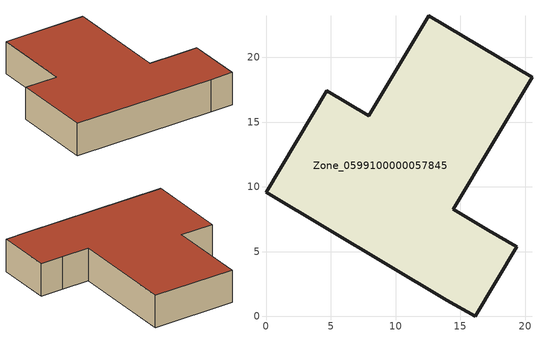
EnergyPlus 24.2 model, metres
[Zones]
Zone_0599100000057845
 floor ground (C_G): 13.93,1.27 0,9.59 4.68,17.43 7.93,15.5 12.54,23.22 20.52,18.46 14.44,8.26 17.14,6.65 19.34,5.38 16.15,0 z0
 wall outside (C_F): 0,9.59 13.93,1.27 16.15,0 19.34,5.38 17.14,6.65 14.44,8.26 20.52,18.46 12.54,23.22 7.93,15.5 4.68,17.43 0,9.59 z0:3.67
 roof outside (C_R): 17.14,6.65 14.44,8.26 20.52,18.46 12.54,23.22 7.93,15.5 4.68,17.43 0,9.59 13.93,1.27 16.15,0 19.34,5.38 z3.67
[BUILDING]
Pand.0599100000057845: North Axis=0; Terrain=City; Loads Convergence Tolerance Value=0.04; Temperature Convergence Tolerance Value=0.4; Solar Distribution=FullExterior; Maximum Number of Warmup Days=25; Minimum Number of Warmup Days=1
[Site:Location]
Rotterdam.The.Hague.AP_ZH_NLD Design_Conditions: Latitude=51.96; Longitude=4.45; Time Zone=1; Elevation=-4.5
[SITE:GROUNDTEMPERATURE:BUILDINGSURFACE]
18, 18, 18, 18, 18, 18, 18, 18, 18, 18, 18, 18
[MATERIAL] Thermal Absorptance=0.9; Solar Absorptance=0.7; Visible Absorptance=0.7
Name | Roughness | Thickness | Conductivity | Density | Specific Heat
G.D.1965 | MediumSmooth | 0.15 | 1 | 540 | 1210
F.D.1965 | Rough | 0.3 | 0.857143 | 1920 | 840
R.D.1965 | MediumRough | 0.2 | 0.08 | 1500 | 1000
[CONSTRUCTION]
C_G: G.D.1965
C_F: F.D.1965
C_R: R.D.1965
[ZONE]
Zone_0599100000057845: Type=1; Multiplier=1; Ceiling Height=Autocalculate; Volume=Autocalculate; Floor Area=autocalculate; Part of Total Floor Area=Yes
[ZONEINFILTRATION:DESIGNFLOWRATE]
Infil_Zone_0599100000057845: Zone or ZoneList or Space or SpaceList=Zone_0599100000057845; Schedule=AlwaysOn; Design Flow Rate Calculation Method=Flow/Area; Flow Rate per Floor Area=0.0042; Constant Term Coefficient=1; Temperature Term Coefficient=0; Velocity Term Coefficient=0; Velocity Squared Term Coefficient=0
[HVACTEMPLATE:ZONE:IDEALLOADSAIRSYSTEM]
Zone_0599100000057845: Maximum Heating Supply Air Temperature=50; Minimum Cooling Supply Air Temperature=13; Maximum Heating Supply Air Humidity Ratio=0.0156; Minimum Cooling Supply Air Humidity Ratio=0.0077; Heating Limit=NoLimit; Cooling Limit=NoLimit; Dehumidification Control Type=ConstantSensibleHeatRatio; Cooling Sensible Heat Ratio=0.7; Dehumidification Setpoint=60; Humidification Control Type=None; Humidification Setpoint=30; Outdoor Air Method=None; Outdoor Air Flow Rate per Person=0.00944; Outdoor Air Flow Rate per Zone Floor Area=0; Outdoor Air Flow Rate per Zone=0; Demand Controlled Ventilation Type=None; Outdoor Air Economizer Type=NoEconomizer; Heat Recovery Type=None; Sensible Heat Recovery Effectiveness=0.7; Latent Heat Recovery Effectiveness=0.65
[ZONECONTROL:THERMOSTAT]
ThermostatControl_Zone_0599100000057845: Zone or ZoneList=Zone_0599100000057845; Control Type Schedule=DualSetpointControlType; Control 1=Thermostat_Zone_0599100000057845; Temperature Difference Between Cutout And Setpoint=0
[THERMOSTATSETPOINT:DUALSETPOINT]
Thermostat_Zone_0599100000057845: Heating Setpoint Temperature Schedule=HeatingSetpoint_Zone_0599100000057845; Cooling Setpoint Temperature Schedule=CoolingSetpoint_Zone_0599100000057845
[SCHEDULE:COMPACT]
HeatingSetpoint_Zone_0599100000057845: Through: 12/31, For: AllDays, Until: 24:00, 21
CoolingSetpoint_Zone_0599100000057845: Through: 12/31, For: AllDays, Until: 24:00, 24
DualSetpointControlType: Through: 12/31, For: AllDays, Until: 24:00, 4
AlwaysOn: Through: 12/31, For: AllDays, Until: 24:00, 1
